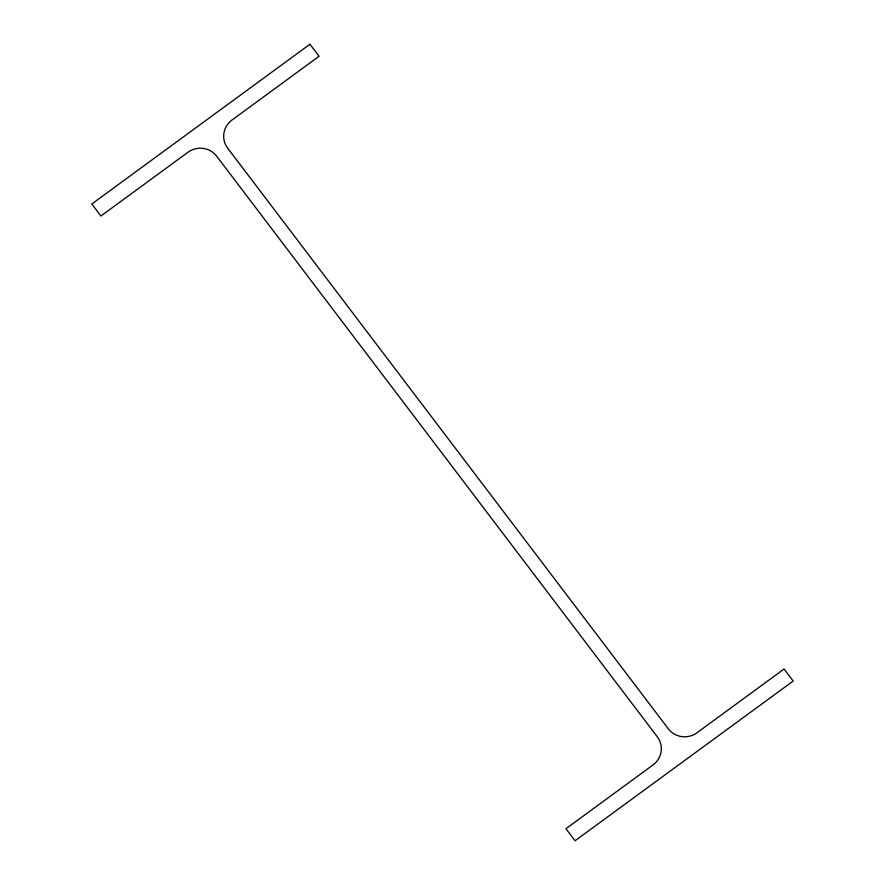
<?xml version="1.0" encoding="UTF-8"?>
<svg xmlns="http://www.w3.org/2000/svg" width="885" height="885" viewBox="0 0 885 885"><rect width="100%" height="100%" fill="white"/><g stroke="black" fill="none" stroke-linecap="round" stroke-linejoin="round"><path stroke-width="1.33" d="M309.938 44.25L91.808 203.97L100.934 215.995L188.018 152.231A20.51 20.056 -11.8 0 1 216.681 156.202L657.334 736.84A20.51 20.056 -11.8 0 1 653.019 764.95L565.935 828.725L575.062 840.75L793.192 681.03L784.066 669.005L696.982 732.769A20.51 20.056 -11.8 0 1 668.319 728.797L227.666 148.16A20.51 20.056 -11.8 0 1 231.981 120.05L319.065 56.275L309.938 44.25"/></g></svg>
